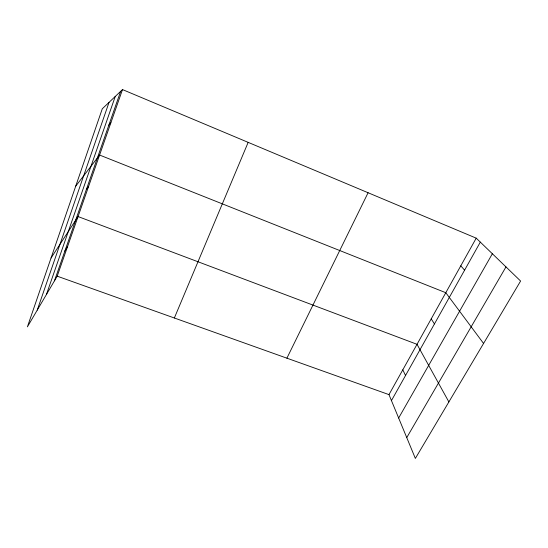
<?xml version="1.0" encoding="UTF-8"?>
<svg xmlns="http://www.w3.org/2000/svg" width="548" height="548" viewBox="0 0 548 548"><rect width="100%" height="100%" fill="white"/><g stroke="black" fill="none" stroke-linecap="round" stroke-linejoin="round"><path stroke-width="0.82" d="M37.237 310.12L109.031 102.366M46.395 294.557L115.244 96.462M54.458 280.843L120.656 91.317M57.204 276.171L122.492 89.577L476.219 238.154L520.6 281.035L415.357 458.423L388.977 394.622L57.204 276.171L27.4 326.855L102.284 108.785L122.492 89.577M174.353 317.998L248.162 142.364M286.899 358.18L368.092 192.738M388.977 394.622L476.219 238.154M391.45 400.602L480.329 242.12M398.649 418.021L492.357 253.745M406.746 437.605L505.982 266.91M64.856 251.073L67.473 246.819M51.039 258.019L78.063 216.556L417.028 344.315L448.874 401.931M86.324 189.615L88.653 186.272M75.713 186.176L99.585 155.043L445.798 292.714L483.562 343.452M108.84 125.136L110.854 122.827M460.793 265.821L464.594 270.178M431.214 318.874L434.448 323.93M402.807 369.818L405.527 375.503"/></g></svg>
